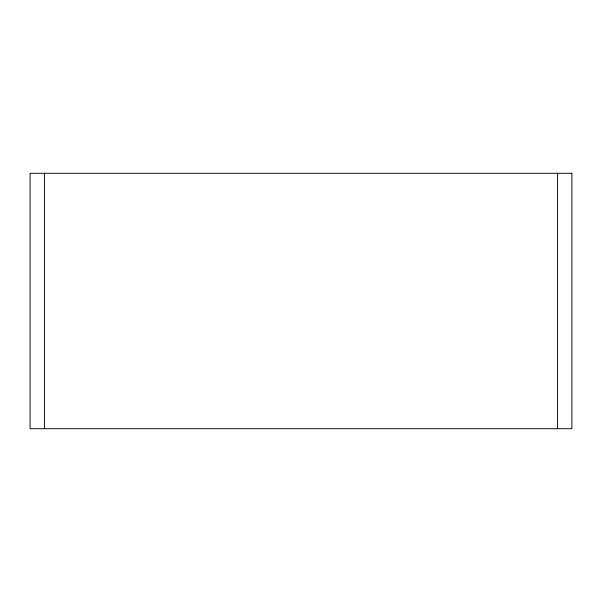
<?xml version="1.0" encoding="UTF-8"?>
<svg xmlns="http://www.w3.org/2000/svg" width="602" height="602" viewBox="0 0 602 602"><rect width="100%" height="100%" fill="white"/><g stroke="black" fill="none" stroke-linecap="round" stroke-linejoin="round"><path stroke-width="0.9" d="M557.58 173.293L557.58 428.707M44.42 173.293L44.42 428.707M571.9 173.293L30.1 173.293L30.1 428.707L571.9 428.707L571.9 173.293"/></g></svg>
